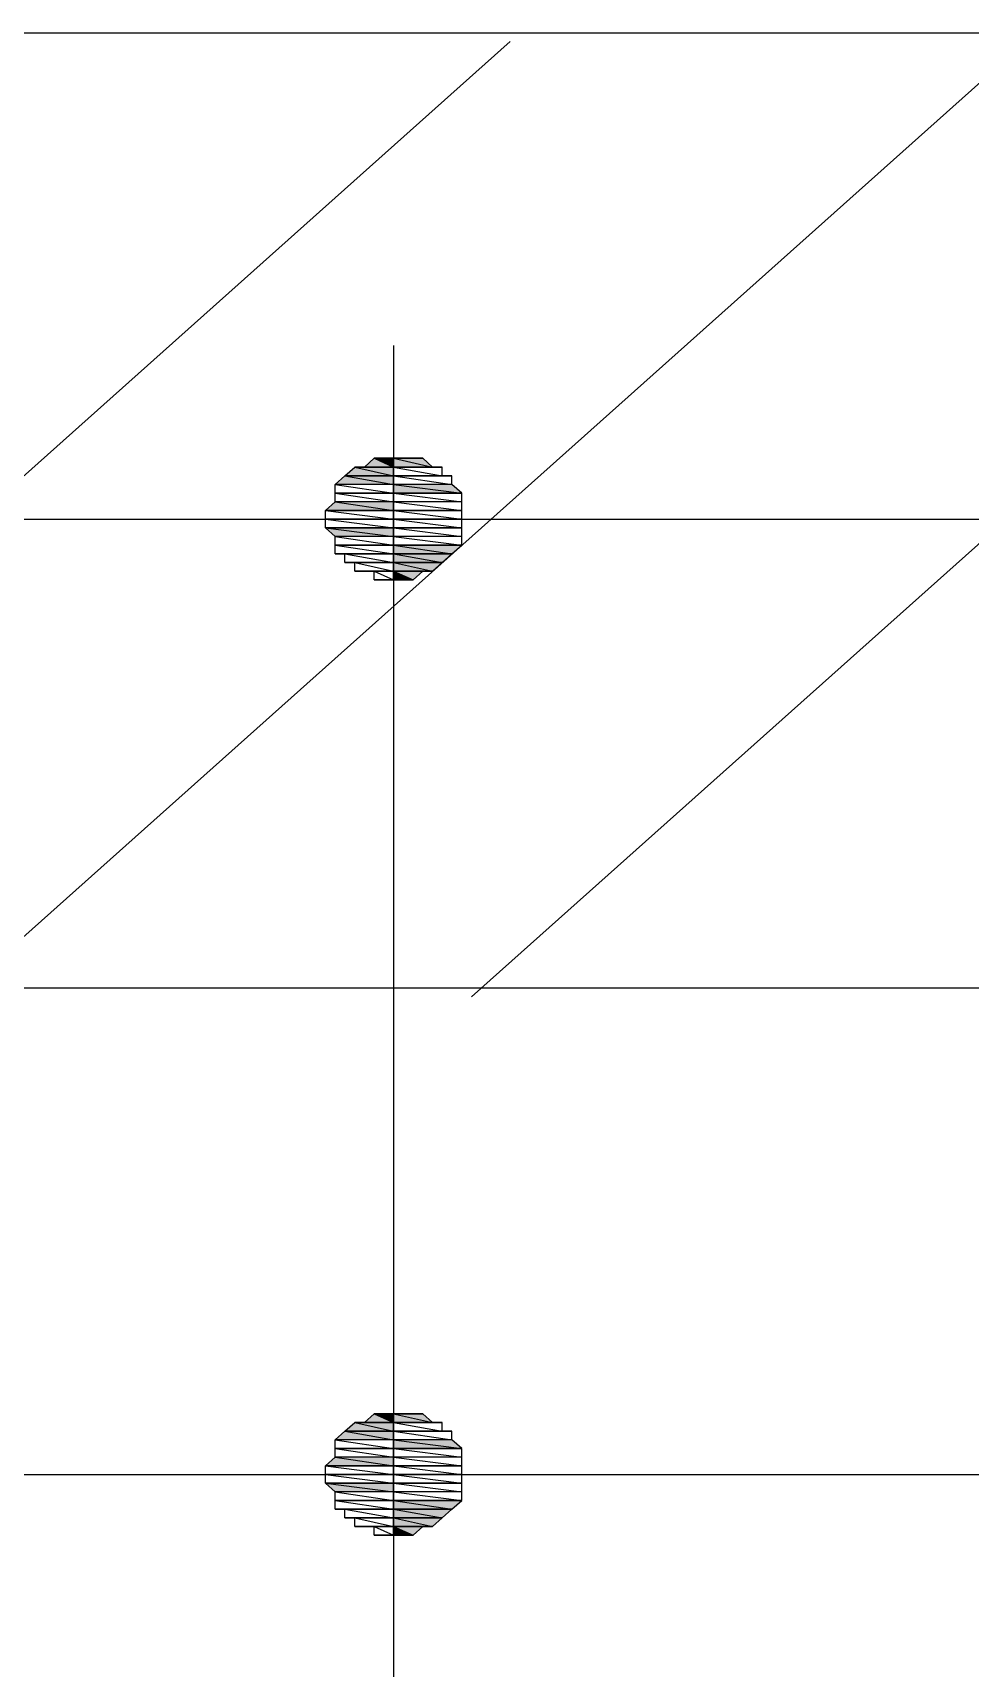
# Model space of a CAD drawing. Header units: millimetres. Extents: x 0 to 420, y 0 to 297.
# Drawn here: x 167.96 to 171.89, y 32.2 to 39.05 of the extents above; entities that cross this region are included whole.
import ezdxf

# ---------------------------------------------------------------- set-up
doc = ezdxf.new("R2010")
doc.units = ezdxf.units.MM

# ---------------------------------------------------------------- blocks, each defined once
blk = doc.blocks.new('0_TCM_4503_AIVD_AD_NOTE_BLOCK-43783565-2284')
at = {"linetype": 'Continuous'}
for points in [[(169.2718, 37.1917), (169.4755, 37.1917), (169.3126, 37.2281)], [(169.3126, 37.2281), (169.3533, 37.2281), (169.4755, 37.2281)], [(169.3126, 37.2281), (169.4755, 37.1917), (169.4755, 37.2281)], [(169.3533, 37.2281), (169.4755, 37.2281), (169.394, 37.2645)], [(169.394, 37.2645), (169.4755, 37.2281), (169.4755, 37.2645)], [(169.4755, 37.2645), (169.6385, 37.2281), (169.5978, 37.2645)], [(169.4755, 37.2281), (169.6385, 37.2281), (169.4755, 37.2645)], [(169.2311, 37.1554), (169.4755, 37.1554), (169.2718, 37.1917)], [(169.2718, 37.1917), (169.4755, 37.1554), (169.4755, 37.1917)], [(169.4755, 37.1554), (169.7608, 37.119), (169.72, 37.1554)], [(169.4755, 37.119), (169.7608, 37.119), (169.4755, 37.1554)], [(169.1903, 37.0462), (169.4755, 37.0462), (169.2311, 37.0826)], [(169.2311, 37.0826), (169.4755, 37.0462), (169.4755, 37.0826)], [(169.1903, 36.9734), (169.4755, 36.937), (169.4755, 36.9734)], [(169.2311, 36.937), (169.4755, 36.937), (169.1903, 36.9734)], [(169.4755, 36.9006), (169.72, 36.8642), (169.7608, 36.9006)], [(169.4755, 36.8642), (169.72, 36.8642), (169.4755, 36.9006)], [(169.4755, 36.8642), (169.6793, 36.8279), (169.72, 36.8642)], [(169.4755, 36.8279), (169.6793, 36.8279), (169.4755, 36.8642)], [(169.4755, 36.8279), (169.6385, 36.7915), (169.6793, 36.8279)], [(169.4755, 36.7915), (169.6385, 36.7915), (169.4755, 36.8279)], [(169.4755, 36.7915), (169.557, 36.7551), (169.5978, 36.7915)], [(169.4755, 36.7551), (169.557, 36.7551), (169.4755, 36.7915)], [(169.3533, 33.2253), (169.4755, 33.2253), (169.394, 33.2617)], [(169.394, 33.2617), (169.4755, 33.2253), (169.4755, 33.2617)], [(169.4755, 33.2617), (169.6385, 33.2253), (169.5978, 33.2617)], [(169.4755, 33.2253), (169.6385, 33.2253), (169.4755, 33.2617)], [(169.2311, 33.1526), (169.4755, 33.1526), (169.2718, 33.1889)], [(169.2718, 33.1889), (169.4755, 33.1889), (169.3126, 33.2253)], [(169.2718, 33.1889), (169.4755, 33.1526), (169.4755, 33.1889)], [(169.3126, 33.2253), (169.3533, 33.2253), (169.4755, 33.2253)], [(169.3126, 33.2253), (169.4755, 33.1889), (169.4755, 33.2253)], [(169.4755, 33.1526), (169.7608, 33.1162), (169.72, 33.1526)], [(169.4755, 33.1162), (169.7608, 33.1162), (169.4755, 33.1526)], [(169.1903, 33.0434), (169.4755, 33.0434), (169.2311, 33.0798)], [(169.2311, 33.0798), (169.4755, 33.0434), (169.4755, 33.0798)], [(169.1903, 32.9706), (169.4755, 32.9342), (169.4755, 32.9706)], [(169.2311, 32.9342), (169.4755, 32.9342), (169.1903, 32.9706)], [(169.4755, 32.8978), (169.72, 32.8614), (169.7608, 32.8978)], [(169.4755, 32.8614), (169.72, 32.8614), (169.4755, 32.8978)], [(169.4755, 32.8614), (169.6793, 32.8251), (169.72, 32.8614)], [(169.4755, 32.8251), (169.6793, 32.8251), (169.4755, 32.8614)], [(169.4755, 32.8251), (169.6385, 32.7887), (169.6793, 32.8251)], [(169.4755, 32.7887), (169.6385, 32.7887), (169.4755, 32.8251)], [(169.4755, 32.7887), (169.557, 32.7523), (169.5978, 32.7887)], [(169.4755, 32.7523), (169.557, 32.7523), (169.4755, 32.7887)]]:
    blk.add_hatch(color=7, dxfattribs=at).paths.add_polyline_path(points)
at = {"color": 7, "linetype": 'Continuous'}
for p, q in [((164.1786, 39.0476), (174.8132, 39.0476)), ((165.4825, 35.0084), (169.9645, 39.0112)), ((167.642, 35.0084), (172.124, 39.0112)), ((169.8015, 35.0084), (174.2835, 39.0112)), ((169.4755, 37.7376), (169.4755, 24.3464)), ((169.2718, 37.1917), (169.3126, 37.2281)), ((169.3533, 37.2281), (169.3126, 37.2281)), ((169.3126, 37.2281), (169.4755, 37.2281)), ((169.4755, 37.2281), (169.3126, 37.2281)), ((169.3126, 37.2281), (169.4755, 37.2281)), ((169.4755, 37.2281), (169.3126, 37.2281)), ((169.3126, 37.2281), (169.4755, 37.2281)), ((169.4755, 37.2281), (169.3126, 37.2281)), ((169.3126, 37.2281), (169.4755, 37.1917)), ((169.3126, 37.2281), (169.4755, 37.1917)), ((169.3533, 37.2281), (169.394, 37.2645)), ((169.4755, 37.2281), (169.3533, 37.2281)), ((169.4755, 37.2281), (169.3533, 37.2281)), ((169.3533, 37.2281), (169.4755, 37.2281)), ((169.4755, 37.2281), (169.3533, 37.2281)), ((169.4755, 37.2645), (169.394, 37.2645)), ((169.394, 37.2645), (169.4348, 37.2645)), ((169.4755, 37.2645), (169.394, 37.2645)), ((169.394, 37.2645), (169.4755, 37.2645)), ((169.394, 37.2645), (169.4755, 37.2645)), ((169.4755, 37.2645), (169.394, 37.2645)), ((169.4755, 37.2645), (169.394, 37.2645)), ((169.394, 37.2645), (169.4755, 37.2281)), ((169.394, 37.2645), (169.4755, 37.2281)), ((169.4755, 37.2645), (169.4348, 37.2645)), ((169.4348, 37.2645), (169.4755, 37.2645)), ((169.4755, 37.2645), (169.4348, 37.2645)), ((169.4348, 37.2645), (169.4755, 37.2645)), ((169.4348, 37.2645), (169.4755, 37.2645)), ((169.4755, 37.2645), (169.5163, 37.2645)), ((169.5163, 37.2645), (169.4755, 37.2645)), ((169.557, 37.2645), (169.4755, 37.2645)), ((169.4755, 37.2645), (169.557, 37.2645)), ((169.4755, 37.2645), (169.557, 37.2645)), ((169.557, 37.2645), (169.4755, 37.2645)), ((169.557, 37.2645), (169.4755, 37.2645)), ((169.4755, 37.2645), (169.557, 37.2645)), ((169.557, 37.2645), (169.4755, 37.2645)), ((169.4755, 37.2645), (169.5163, 37.2645)), ((169.5978, 37.2645), (169.4755, 37.2645)), ((169.4755, 37.2645), (169.5978, 37.2645)), ((169.5978, 37.2645), (169.4755, 37.2645)), ((169.4755, 37.2645), (169.557, 37.2645)), ((169.5978, 37.2645), (169.4755, 37.2645)), ((169.4755, 37.2645), (169.6385, 37.2281)), ((169.4755, 37.2645), (169.6385, 37.2281)), ((169.4755, 37.2281), (169.4755, 37.2645)), ((169.4755, 37.2281), (169.4755, 37.2645)), ((169.6385, 37.2281), (169.4755, 37.2281)), ((169.6385, 37.2281), (169.4755, 37.2281)), ((169.4755, 37.2281), (169.6385, 37.2281)), ((169.4755, 37.2281), (169.6385, 37.2281)), ((169.6385, 37.2281), (169.4755, 37.2281)), ((169.6793, 37.2281), (169.4755, 37.2281)), ((169.4755, 37.2281), (169.6793, 37.2281)), ((169.6793, 37.2281), (169.4755, 37.2281)), ((169.4755, 37.2281), (169.6385, 37.2281)), ((169.6793, 37.2281), (169.4755, 37.2281)), ((169.4755, 37.2281), (169.6793, 37.1917)), ((169.4755, 37.2281), (169.6793, 37.1917)), ((169.4755, 37.1917), (169.4755, 37.2281)), ((169.4755, 37.1917), (169.4755, 37.2281)), ((169.5163, 37.2645), (169.557, 37.2645)), ((169.557, 37.2645), (169.5978, 37.2645)), ((169.6385, 37.2281), (169.5978, 37.2645)), ((169.6385, 37.2281), (169.6793, 37.2281)), ((169.6793, 37.1917), (169.6793, 37.2281)), ((169.2311, 37.1554), (169.2718, 37.1917)), ((169.4755, 37.1554), (169.2311, 37.1554)), ((169.4755, 37.1554), (169.2311, 37.1554)), ((169.2311, 37.1554), (169.4755, 37.119)), ((169.2311, 37.1554), (169.4755, 37.119)), ((169.2311, 37.119), (169.2311, 37.1554)), ((169.4755, 37.1917), (169.2718, 37.1917)), ((169.4755, 37.1917), (169.2718, 37.1917)), ((169.2718, 37.1917), (169.4755, 37.1917)), ((169.2718, 37.1917), (169.4755, 37.1917)), ((169.4755, 37.1917), (169.2718, 37.1917)), ((169.4755, 37.1917), (169.2718, 37.1917)), ((169.2718, 37.1917), (169.4755, 37.1554)), ((169.2718, 37.1917), (169.4755, 37.1554)), ((169.6793, 37.1917), (169.4755, 37.1917)), ((169.72, 37.1917), (169.4755, 37.1917)), ((169.4755, 37.1917), (169.72, 37.1917)), ((169.72, 37.1917), (169.4755, 37.1917)), ((169.4755, 37.1917), (169.6793, 37.1917)), ((169.72, 37.1917), (169.4755, 37.1917)), ((169.4755, 37.1917), (169.72, 37.1554)), ((169.4755, 37.1917), (169.72, 37.1554)), ((169.4755, 37.1554), (169.4755, 37.1917)), ((169.4755, 37.1554), (169.4755, 37.1917)), ((169.72, 37.1554), (169.4755, 37.1554)), ((169.72, 37.1554), (169.4755, 37.1554)), ((169.4755, 37.1554), (169.7608, 37.119)), ((169.4755, 37.1554), (169.7608, 37.119)), ((169.4755, 37.119), (169.4755, 37.1554)), ((169.4755, 37.119), (169.4755, 37.1554)), ((169.6793, 37.1917), (169.72, 37.1917)), ((169.72, 37.1554), (169.72, 37.1917)), ((169.7608, 37.119), (169.72, 37.1554)), ((169.1903, 37.0462), (169.2311, 37.0826)), ((169.4755, 37.119), (169.2311, 37.119)), ((169.4755, 37.119), (169.2311, 37.119)), ((169.2311, 37.119), (169.4755, 37.119)), ((169.2311, 37.119), (169.4755, 37.119)), ((169.4755, 37.119), (169.2311, 37.119)), ((169.4755, 37.119), (169.2311, 37.119)), ((169.2311, 37.119), (169.4755, 37.0826)), ((169.2311, 37.119), (169.4755, 37.0826)), ((169.2311, 37.0826), (169.2311, 37.119)), ((169.4755, 37.0826), (169.2311, 37.0826)), ((169.2311, 37.0826), (169.4755, 37.0462)), ((169.2311, 37.0826), (169.4755, 37.0462)), ((169.4755, 37.0826), (169.2311, 37.0826)), ((169.7608, 37.119), (169.4755, 37.119)), ((169.7608, 37.119), (169.4755, 37.119)), ((169.4755, 37.119), (169.7608, 37.119)), ((169.4755, 37.119), (169.7608, 37.119)), ((169.7608, 37.119), (169.4755, 37.119)), ((169.7608, 37.119), (169.4755, 37.119)), ((169.4755, 37.119), (169.7608, 37.0826)), ((169.4755, 37.119), (169.7608, 37.0826)), ((169.4755, 37.0826), (169.4755, 37.119)), ((169.4755, 37.0826), (169.4755, 37.119)), ((169.4755, 37.0462), (169.4755, 37.0826)), ((169.7608, 37.0826), (169.4755, 37.0826)), ((169.7608, 37.0826), (169.4755, 37.0826)), ((169.4755, 37.0826), (169.7608, 37.0462)), ((169.4755, 37.0826), (169.7608, 37.0462)), ((169.4755, 37.0462), (169.4755, 37.0826)), ((169.7608, 37.0826), (169.7608, 37.119)), ((169.7608, 37.0462), (169.7608, 37.0826)), ((165.3602, 37.0098), (173.6316, 37.0098)), ((169.4755, 37.0462), (169.1903, 37.0462)), ((169.4755, 37.0462), (169.1903, 37.0462)), ((169.1903, 37.0462), (169.4755, 37.0462)), ((169.1903, 37.0462), (169.4755, 37.0462)), ((169.4755, 37.0462), (169.1903, 37.0462)), ((169.4755, 37.0462), (169.1903, 37.0462)), ((169.1903, 37.0462), (169.4755, 37.0098)), ((169.1903, 37.0462), (169.4755, 37.0098)), ((169.1903, 37.0098), (169.1903, 37.0462)), ((169.4755, 37.0098), (169.1903, 37.0098)), ((169.4755, 37.0098), (169.1903, 37.0098)), ((169.1903, 37.0098), (169.4755, 36.9734)), ((169.1903, 37.0098), (169.4755, 36.9734)), ((169.1903, 36.9734), (169.1903, 37.0098)), ((169.4755, 37.0098), (169.4755, 37.0462)), ((169.7608, 37.0462), (169.4755, 37.0462)), ((169.7608, 37.0462), (169.4755, 37.0462)), ((169.4755, 37.0462), (169.7608, 37.0462)), ((169.4755, 37.0462), (169.7608, 37.0462)), ((169.7608, 37.0462), (169.4755, 37.0462)), ((169.7608, 37.0462), (169.4755, 37.0462)), ((169.4755, 37.0462), (169.7608, 37.0098)), ((169.4755, 37.0462), (169.7608, 37.0098)), ((169.4755, 37.0098), (169.4755, 37.0462)), ((169.4755, 36.9734), (169.4755, 37.0098)), ((169.7608, 37.0098), (169.4755, 37.0098)), ((169.7608, 37.0098), (169.4755, 37.0098)), ((169.4755, 37.0098), (169.7608, 36.9734)), ((169.4755, 37.0098), (169.7608, 36.9734)), ((169.4755, 36.9734), (169.4755, 37.0098)), ((169.7608, 37.0098), (169.7608, 37.0462)), ((169.7608, 36.9734), (169.7608, 37.0098)), ((169.4755, 36.9734), (169.1903, 36.9734)), ((169.4755, 36.9734), (169.1903, 36.9734)), ((169.1903, 36.9734), (169.4755, 36.9734)), ((169.1903, 36.9734), (169.4755, 36.9734)), ((169.4755, 36.9734), (169.1903, 36.9734)), ((169.4755, 36.9734), (169.1903, 36.9734)), ((169.1903, 36.9734), (169.4755, 36.937)), ((169.1903, 36.9734), (169.4755, 36.937)), ((169.2311, 36.937), (169.1903, 36.9734)), ((169.4755, 36.937), (169.2311, 36.937)), ((169.4755, 36.937), (169.2311, 36.937)), ((169.2311, 36.937), (169.4755, 36.9006)), ((169.2311, 36.937), (169.4755, 36.9006)), ((169.2311, 36.9006), (169.2311, 36.937)), ((169.4755, 36.937), (169.4755, 36.9734)), ((169.7608, 36.9734), (169.4755, 36.9734)), ((169.7608, 36.9734), (169.4755, 36.9734)), ((169.4755, 36.9734), (169.7608, 36.9734)), ((169.4755, 36.9734), (169.7608, 36.9734)), ((169.7608, 36.9734), (169.4755, 36.9734)), ((169.7608, 36.9734), (169.4755, 36.9734)), ((169.4755, 36.9734), (169.7608, 36.937)), ((169.4755, 36.9734), (169.7608, 36.937)), ((169.4755, 36.937), (169.4755, 36.9734)), ((169.4755, 36.9006), (169.4755, 36.937)), ((169.7608, 36.937), (169.4755, 36.937)), ((169.7608, 36.937), (169.4755, 36.937)), ((169.4755, 36.937), (169.7608, 36.9006)), ((169.4755, 36.937), (169.7608, 36.9006)), ((169.4755, 36.9006), (169.4755, 36.937)), ((169.7608, 36.937), (169.7608, 36.9734)), ((169.7608, 36.9006), (169.7608, 36.937)), ((169.4755, 36.9006), (169.2311, 36.9006)), ((169.4755, 36.9006), (169.2311, 36.9006)), ((169.2311, 36.9006), (169.4755, 36.9006)), ((169.2311, 36.9006), (169.4755, 36.9006)), ((169.4755, 36.9006), (169.2311, 36.9006)), ((169.4755, 36.9006), (169.2311, 36.9006)), ((169.2311, 36.9006), (169.4755, 36.8642)), ((169.2311, 36.9006), (169.4755, 36.8642)), ((169.2311, 36.8642), (169.2311, 36.9006)), ((169.4755, 36.8642), (169.4755, 36.9006)), ((169.7608, 36.9006), (169.4755, 36.9006)), ((169.7608, 36.9006), (169.4755, 36.9006)), ((169.4755, 36.9006), (169.7608, 36.9006)), ((169.4755, 36.9006), (169.7608, 36.9006)), ((169.7608, 36.9006), (169.4755, 36.9006)), ((169.7608, 36.9006), (169.4755, 36.9006)), ((169.4755, 36.9006), (169.72, 36.8642)), ((169.4755, 36.9006), (169.72, 36.8642)), ((169.4755, 36.8642), (169.4755, 36.9006)), ((169.72, 36.8642), (169.7608, 36.9006)), ((169.4755, 36.8642), (169.2311, 36.8642)), ((169.4755, 36.8642), (169.2311, 36.8642)), ((169.2311, 36.8642), (169.2718, 36.8642)), ((169.2311, 36.8642), (169.4755, 36.8642)), ((169.4755, 36.8642), (169.2311, 36.8642)), ((169.2718, 36.8642), (169.4755, 36.8642)), ((169.4755, 36.8642), (169.2718, 36.8642)), ((169.2718, 36.8642), (169.4755, 36.8279)), ((169.2718, 36.8642), (169.4755, 36.8279)), ((169.2718, 36.8279), (169.2718, 36.8642)), ((169.4755, 36.8279), (169.2718, 36.8279)), ((169.4755, 36.8279), (169.2718, 36.8279)), ((169.2718, 36.8279), (169.3126, 36.8279)), ((169.2718, 36.8279), (169.4755, 36.8279)), ((169.4755, 36.8279), (169.2718, 36.8279)), ((169.3126, 36.8279), (169.4755, 36.8279)), ((169.4755, 36.8279), (169.3126, 36.8279)), ((169.3126, 36.8279), (169.4755, 36.7915)), ((169.3126, 36.8279), (169.4755, 36.7915)), ((169.3126, 36.7915), (169.3126, 36.8279)), ((169.4755, 36.8279), (169.4755, 36.8642)), ((169.72, 36.8642), (169.4755, 36.8642)), ((169.72, 36.8642), (169.4755, 36.8642)), ((169.4755, 36.8642), (169.72, 36.8642)), ((169.4755, 36.8642), (169.72, 36.8642)), ((169.72, 36.8642), (169.4755, 36.8642)), ((169.72, 36.8642), (169.4755, 36.8642)), ((169.4755, 36.8642), (169.6793, 36.8279)), ((169.4755, 36.8642), (169.6793, 36.8279)), ((169.4755, 36.8279), (169.4755, 36.8642)), ((169.4755, 36.7915), (169.4755, 36.8279)), ((169.6793, 36.8279), (169.4755, 36.8279)), ((169.6793, 36.8279), (169.4755, 36.8279)), ((169.4755, 36.8279), (169.6793, 36.8279)), ((169.4755, 36.8279), (169.6793, 36.8279)), ((169.6793, 36.8279), (169.4755, 36.8279)), ((169.6793, 36.8279), (169.4755, 36.8279)), ((169.4755, 36.8279), (169.6385, 36.7915)), ((169.4755, 36.8279), (169.6385, 36.7915)), ((169.4755, 36.7915), (169.4755, 36.8279)), ((169.6385, 36.7915), (169.6793, 36.8279)), ((169.6793, 36.8279), (169.72, 36.8642)), ((169.4755, 36.7915), (169.3126, 36.7915)), ((169.4755, 36.7915), (169.3126, 36.7915)), ((169.3126, 36.7915), (169.3533, 36.7915)), ((169.3126, 36.7915), (169.4755, 36.7915)), ((169.4755, 36.7915), (169.3126, 36.7915)), ((169.3533, 36.7915), (169.4755, 36.7915)), ((169.4755, 36.7915), (169.3533, 36.7915)), ((169.3533, 36.7915), (169.4755, 36.7915)), ((169.3533, 36.7915), (169.4755, 36.7915)), ((169.394, 36.7915), (169.3533, 36.7915)), ((169.4755, 36.7915), (169.394, 36.7915)), ((169.4755, 36.7915), (169.394, 36.7915)), ((169.394, 36.7915), (169.4755, 36.7551)), ((169.394, 36.7915), (169.4755, 36.7551)), ((169.394, 36.7551), (169.394, 36.7915)), ((169.4755, 36.7551), (169.394, 36.7551)), ((169.4755, 36.7551), (169.394, 36.7551)), ((169.394, 36.7551), (169.4348, 36.7551)), ((169.394, 36.7551), (169.4755, 36.7551)), ((169.4755, 36.7551), (169.394, 36.7551)), ((169.4348, 36.7551), (169.4755, 36.7551)), ((169.4755, 36.7551), (169.4348, 36.7551)), ((169.4348, 36.7551), (169.4755, 36.7551)), ((169.4755, 36.7551), (169.4348, 36.7551)), ((169.4348, 36.7551), (169.4755, 36.7551)), ((169.5978, 36.7915), (169.4755, 36.7915)), ((169.4755, 36.7915), (169.6385, 36.7915)), ((169.5978, 36.7915), (169.4755, 36.7915)), ((169.4755, 36.7915), (169.557, 36.7551)), ((169.4755, 36.7915), (169.557, 36.7551)), ((169.4755, 36.7551), (169.4755, 36.7915)), ((169.4755, 36.7551), (169.4755, 36.7915)), ((169.6385, 36.7915), (169.4755, 36.7915)), ((169.6385, 36.7915), (169.4755, 36.7915)), ((169.4755, 36.7915), (169.6385, 36.7915)), ((169.4755, 36.7915), (169.6385, 36.7915)), ((169.6385, 36.7915), (169.4755, 36.7915)), ((169.5978, 36.7915), (169.4755, 36.7915)), ((169.4755, 36.7915), (169.5978, 36.7915)), ((169.557, 36.7551), (169.4755, 36.7551)), ((169.557, 36.7551), (169.4755, 36.7551)), ((169.4755, 36.7551), (169.557, 36.7551)), ((169.4755, 36.7551), (169.557, 36.7551)), ((169.557, 36.7551), (169.4755, 36.7551)), ((169.4755, 36.7551), (169.5163, 36.7551)), ((169.5163, 36.7551), (169.4755, 36.7551)), ((169.5163, 36.7551), (169.4755, 36.7551)), ((169.4755, 36.7551), (169.5163, 36.7551)), ((169.5163, 36.7551), (169.4755, 36.7551)), ((169.4755, 36.7551), (169.557, 36.7551)), ((169.557, 36.7551), (169.5163, 36.7551)), ((169.557, 36.7551), (169.5978, 36.7915)), ((169.6385, 36.7915), (169.5978, 36.7915)), ((174.8132, 35.0448), (164.1786, 35.0448)), ((169.3533, 33.2253), (169.394, 33.2617)), ((169.4755, 33.2617), (169.394, 33.2617)), ((169.394, 33.2617), (169.4348, 33.2617)), ((169.4755, 33.2617), (169.394, 33.2617)), ((169.394, 33.2617), (169.4755, 33.2617)), ((169.394, 33.2617), (169.4755, 33.2617)), ((169.4755, 33.2617), (169.394, 33.2617)), ((169.4755, 33.2617), (169.394, 33.2617)), ((169.394, 33.2617), (169.4755, 33.2253)), ((169.394, 33.2617), (169.4755, 33.2253)), ((169.4755, 33.2617), (169.4348, 33.2617)), ((169.4348, 33.2617), (169.4755, 33.2617)), ((169.4755, 33.2617), (169.4348, 33.2617)), ((169.4348, 33.2617), (169.4755, 33.2617)), ((169.4348, 33.2617), (169.4755, 33.2617)), ((169.4755, 33.2253), (169.4755, 33.2617)), ((169.4755, 33.2617), (169.5163, 33.2617)), ((169.5163, 33.2617), (169.4755, 33.2617)), ((169.557, 33.2617), (169.4755, 33.2617)), ((169.4755, 33.2617), (169.557, 33.2617)), ((169.4755, 33.2617), (169.557, 33.2617)), ((169.557, 33.2617), (169.4755, 33.2617)), ((169.557, 33.2617), (169.4755, 33.2617)), ((169.4755, 33.2617), (169.557, 33.2617)), ((169.557, 33.2617), (169.4755, 33.2617)), ((169.4755, 33.2617), (169.5163, 33.2617)), ((169.5978, 33.2617), (169.4755, 33.2617)), ((169.4755, 33.2617), (169.5978, 33.2617)), ((169.5978, 33.2617), (169.4755, 33.2617)), ((169.4755, 33.2617), (169.557, 33.2617)), ((169.5978, 33.2617), (169.4755, 33.2617)), ((169.4755, 33.2617), (169.6385, 33.2253)), ((169.4755, 33.2617), (169.6385, 33.2253)), ((169.4755, 33.2253), (169.4755, 33.2617)), ((169.5163, 33.2617), (169.557, 33.2617)), ((169.557, 33.2617), (169.5978, 33.2617)), ((169.6385, 33.2253), (169.5978, 33.2617)), ((169.2311, 33.1526), (169.2718, 33.1889)), ((169.2718, 33.1889), (169.3126, 33.2253)), ((169.4755, 33.1889), (169.2718, 33.1889)), ((169.4755, 33.1889), (169.2718, 33.1889)), ((169.2718, 33.1889), (169.4755, 33.1889)), ((169.2718, 33.1889), (169.4755, 33.1889)), ((169.4755, 33.1889), (169.2718, 33.1889)), ((169.4755, 33.1889), (169.2718, 33.1889)), ((169.2718, 33.1889), (169.4755, 33.1526)), ((169.2718, 33.1889), (169.4755, 33.1526)), ((169.3533, 33.2253), (169.3126, 33.2253)), ((169.3126, 33.2253), (169.4755, 33.2253)), ((169.4755, 33.2253), (169.3126, 33.2253)), ((169.3126, 33.2253), (169.4755, 33.2253)), ((169.4755, 33.2253), (169.3126, 33.2253)), ((169.3126, 33.2253), (169.4755, 33.2253)), ((169.4755, 33.2253), (169.3126, 33.2253)), ((169.3126, 33.2253), (169.4755, 33.1889)), ((169.3126, 33.2253), (169.4755, 33.1889)), ((169.4755, 33.2253), (169.3533, 33.2253)), ((169.4755, 33.2253), (169.3533, 33.2253)), ((169.3533, 33.2253), (169.4755, 33.2253)), ((169.4755, 33.2253), (169.3533, 33.2253)), ((169.4755, 33.1889), (169.4755, 33.2253)), ((169.6385, 33.2253), (169.4755, 33.2253)), ((169.6385, 33.2253), (169.4755, 33.2253)), ((169.4755, 33.2253), (169.6385, 33.2253)), ((169.4755, 33.2253), (169.6385, 33.2253)), ((169.6385, 33.2253), (169.4755, 33.2253)), ((169.6793, 33.2253), (169.4755, 33.2253)), ((169.4755, 33.2253), (169.6793, 33.2253)), ((169.6793, 33.2253), (169.4755, 33.2253)), ((169.4755, 33.2253), (169.6385, 33.2253)), ((169.6793, 33.2253), (169.4755, 33.2253)), ((169.4755, 33.2253), (169.6793, 33.1889)), ((169.4755, 33.2253), (169.6793, 33.1889)), ((169.4755, 33.1889), (169.4755, 33.2253)), ((169.4755, 33.1526), (169.4755, 33.1889)), ((169.6793, 33.1889), (169.4755, 33.1889)), ((169.72, 33.1889), (169.4755, 33.1889)), ((169.4755, 33.1889), (169.72, 33.1889)), ((169.72, 33.1889), (169.4755, 33.1889)), ((169.4755, 33.1889), (169.6793, 33.1889)), ((169.72, 33.1889), (169.4755, 33.1889)), ((169.4755, 33.1889), (169.72, 33.1526)), ((169.4755, 33.1889), (169.72, 33.1526)), ((169.4755, 33.1526), (169.4755, 33.1889)), ((169.6385, 33.2253), (169.6793, 33.2253)), ((169.6793, 33.1889), (169.6793, 33.2253)), ((169.6793, 33.1889), (169.72, 33.1889)), ((169.72, 33.1526), (169.72, 33.1889)), ((169.4755, 33.1526), (169.2311, 33.1526)), ((169.4755, 33.1526), (169.2311, 33.1526)), ((169.2311, 33.1526), (169.4755, 33.1162)), ((169.2311, 33.1526), (169.4755, 33.1162)), ((169.2311, 33.1162), (169.2311, 33.1526)), ((169.4755, 33.1162), (169.2311, 33.1162)), ((169.4755, 33.1162), (169.2311, 33.1162)), ((169.2311, 33.1162), (169.4755, 33.1162)), ((169.2311, 33.1162), (169.4755, 33.1162)), ((169.4755, 33.1162), (169.2311, 33.1162)), ((169.4755, 33.1162), (169.2311, 33.1162)), ((169.2311, 33.1162), (169.4755, 33.0798)), ((169.2311, 33.1162), (169.4755, 33.0798)), ((169.2311, 33.0798), (169.2311, 33.1162)), ((169.4755, 33.1162), (169.4755, 33.1526)), ((169.72, 33.1526), (169.4755, 33.1526)), ((169.72, 33.1526), (169.4755, 33.1526)), ((169.4755, 33.1526), (169.7608, 33.1162)), ((169.4755, 33.1526), (169.7608, 33.1162)), ((169.4755, 33.1162), (169.4755, 33.1526)), ((169.4755, 33.0798), (169.4755, 33.1162)), ((169.7608, 33.1162), (169.4755, 33.1162)), ((169.7608, 33.1162), (169.4755, 33.1162)), ((169.4755, 33.1162), (169.7608, 33.1162)), ((169.4755, 33.1162), (169.7608, 33.1162)), ((169.7608, 33.1162), (169.4755, 33.1162)), ((169.7608, 33.1162), (169.4755, 33.1162)), ((169.4755, 33.1162), (169.7608, 33.0798)), ((169.4755, 33.1162), (169.7608, 33.0798)), ((169.4755, 33.0798), (169.4755, 33.1162)), ((169.7608, 33.1162), (169.72, 33.1526)), ((169.7608, 33.0798), (169.7608, 33.1162)), ((169.1903, 33.0434), (169.2311, 33.0798)), ((169.4755, 33.0434), (169.1903, 33.0434)), ((169.4755, 33.0434), (169.1903, 33.0434)), ((169.1903, 33.0434), (169.4755, 33.0434)), ((169.1903, 33.0434), (169.4755, 33.0434)), ((169.4755, 33.0434), (169.1903, 33.0434)), ((169.4755, 33.0434), (169.1903, 33.0434)), ((169.1903, 33.0434), (169.4755, 33.007)), ((169.1903, 33.0434), (169.4755, 33.007)), ((169.1903, 33.007), (169.1903, 33.0434)), ((169.4755, 33.0798), (169.2311, 33.0798)), ((169.4755, 33.0798), (169.2311, 33.0798)), ((169.2311, 33.0798), (169.4755, 33.0434)), ((169.2311, 33.0798), (169.4755, 33.0434)), ((169.4755, 33.0434), (169.4755, 33.0798)), ((169.7608, 33.0798), (169.4755, 33.0798)), ((169.7608, 33.0798), (169.4755, 33.0798)), ((169.4755, 33.0798), (169.7608, 33.0434)), ((169.4755, 33.0798), (169.7608, 33.0434)), ((169.4755, 33.0434), (169.4755, 33.0798)), ((169.4755, 33.007), (169.4755, 33.0434)), ((169.7608, 33.0434), (169.4755, 33.0434)), ((169.7608, 33.0434), (169.4755, 33.0434)), ((169.4755, 33.0434), (169.7608, 33.0434)), ((169.4755, 33.0434), (169.7608, 33.0434)), ((169.7608, 33.0434), (169.4755, 33.0434)), ((169.7608, 33.0434), (169.4755, 33.0434)), ((169.4755, 33.0434), (169.7608, 33.007)), ((169.4755, 33.0434), (169.7608, 33.007)), ((169.4755, 33.007), (169.4755, 33.0434)), ((169.7608, 33.0434), (169.7608, 33.0798)), ((169.7608, 33.007), (169.7608, 33.0434)), ((165.3602, 33.007), (173.5909, 33.007)), ((169.4755, 33.007), (169.1903, 33.007)), ((169.4755, 33.007), (169.1903, 33.007)), ((169.1903, 33.007), (169.4755, 32.9706)), ((169.1903, 33.007), (169.4755, 32.9706)), ((169.1903, 32.9706), (169.1903, 33.007)), ((169.4755, 32.9706), (169.1903, 32.9706)), ((169.4755, 32.9706), (169.1903, 32.9706)), ((169.1903, 32.9706), (169.4755, 32.9706)), ((169.1903, 32.9706), (169.4755, 32.9706)), ((169.4755, 32.9706), (169.1903, 32.9706)), ((169.4755, 32.9706), (169.1903, 32.9706)), ((169.1903, 32.9706), (169.4755, 32.9342)), ((169.1903, 32.9706), (169.4755, 32.9342)), ((169.2311, 32.9342), (169.1903, 32.9706)), ((169.4755, 32.9706), (169.4755, 33.007)), ((169.7608, 33.007), (169.4755, 33.007)), ((169.7608, 33.007), (169.4755, 33.007)), ((169.4755, 33.007), (169.7608, 32.9706)), ((169.4755, 33.007), (169.7608, 32.9706)), ((169.4755, 32.9706), (169.4755, 33.007)), ((169.7608, 32.9706), (169.4755, 32.9706)), ((169.4755, 32.9706), (169.7608, 32.9342)), ((169.4755, 32.9706), (169.7608, 32.9342)), ((169.4755, 32.9342), (169.4755, 32.9706)), ((169.4755, 32.9342), (169.4755, 32.9706)), ((169.7608, 32.9706), (169.4755, 32.9706)), ((169.7608, 32.9706), (169.4755, 32.9706)), ((169.4755, 32.9706), (169.7608, 32.9706)), ((169.4755, 32.9706), (169.7608, 32.9706)), ((169.7608, 32.9706), (169.4755, 32.9706)), ((169.7608, 32.9706), (169.7608, 33.007)), ((169.7608, 32.9342), (169.7608, 32.9706)), ((169.4755, 32.9342), (169.2311, 32.9342)), ((169.4755, 32.9342), (169.2311, 32.9342)), ((169.2311, 32.9342), (169.4755, 32.8978)), ((169.2311, 32.9342), (169.4755, 32.8978)), ((169.2311, 32.8978), (169.2311, 32.9342)), ((169.4755, 32.8978), (169.2311, 32.8978)), ((169.4755, 32.8978), (169.2311, 32.8978)), ((169.2311, 32.8978), (169.4755, 32.8978)), ((169.2311, 32.8978), (169.4755, 32.8978)), ((169.4755, 32.8978), (169.2311, 32.8978)), ((169.4755, 32.8978), (169.2311, 32.8978)), ((169.2311, 32.8978), (169.4755, 32.8614)), ((169.2311, 32.8978), (169.4755, 32.8614)), ((169.2311, 32.8614), (169.2311, 32.8978)), ((169.7608, 32.9342), (169.4755, 32.9342)), ((169.7608, 32.9342), (169.4755, 32.9342)), ((169.4755, 32.9342), (169.7608, 32.8978)), ((169.4755, 32.9342), (169.7608, 32.8978)), ((169.4755, 32.8978), (169.4755, 32.9342)), ((169.4755, 32.8978), (169.4755, 32.9342)), ((169.7608, 32.8978), (169.4755, 32.8978)), ((169.7608, 32.8978), (169.4755, 32.8978)), ((169.4755, 32.8978), (169.7608, 32.8978)), ((169.4755, 32.8978), (169.7608, 32.8978)), ((169.7608, 32.8978), (169.4755, 32.8978)), ((169.7608, 32.8978), (169.4755, 32.8978)), ((169.4755, 32.8978), (169.72, 32.8614)), ((169.4755, 32.8978), (169.72, 32.8614)), ((169.4755, 32.8614), (169.4755, 32.8978)), ((169.4755, 32.8614), (169.4755, 32.8978)), ((169.72, 32.8614), (169.7608, 32.8978)), ((169.7608, 32.8978), (169.7608, 32.9342)), ((169.4755, 32.8614), (169.2311, 32.8614)), ((169.4755, 32.8614), (169.2311, 32.8614)), ((169.2311, 32.8614), (169.2718, 32.8614)), ((169.2311, 32.8614), (169.4755, 32.8614)), ((169.4755, 32.8614), (169.2311, 32.8614)), ((169.2718, 32.8614), (169.4755, 32.8614)), ((169.4755, 32.8614), (169.2718, 32.8614)), ((169.2718, 32.8614), (169.4755, 32.8251)), ((169.2718, 32.8614), (169.4755, 32.8251)), ((169.2718, 32.8251), (169.2718, 32.8614)), ((169.4755, 32.8251), (169.2718, 32.8251)), ((169.4755, 32.8251), (169.2718, 32.8251)), ((169.2718, 32.8251), (169.3126, 32.8251)), ((169.2718, 32.8251), (169.4755, 32.8251)), ((169.4755, 32.8251), (169.2718, 32.8251)), ((169.3126, 32.8251), (169.4755, 32.8251)), ((169.4755, 32.8251), (169.3126, 32.8251)), ((169.3126, 32.8251), (169.4755, 32.7887)), ((169.3126, 32.8251), (169.4755, 32.7887)), ((169.3126, 32.7887), (169.3126, 32.8251)), ((169.72, 32.8614), (169.4755, 32.8614)), ((169.72, 32.8614), (169.4755, 32.8614)), ((169.4755, 32.8614), (169.72, 32.8614)), ((169.4755, 32.8614), (169.72, 32.8614)), ((169.72, 32.8614), (169.4755, 32.8614)), ((169.72, 32.8614), (169.4755, 32.8614)), ((169.4755, 32.8614), (169.6793, 32.8251)), ((169.4755, 32.8614), (169.6793, 32.8251)), ((169.4755, 32.8251), (169.4755, 32.8614)), ((169.4755, 32.8251), (169.4755, 32.8614)), ((169.6793, 32.8251), (169.4755, 32.8251)), ((169.6793, 32.8251), (169.4755, 32.8251)), ((169.4755, 32.8251), (169.6793, 32.8251)), ((169.4755, 32.8251), (169.6793, 32.8251)), ((169.6793, 32.8251), (169.4755, 32.8251)), ((169.6793, 32.8251), (169.4755, 32.8251)), ((169.4755, 32.8251), (169.6385, 32.7887)), ((169.4755, 32.8251), (169.6385, 32.7887)), ((169.4755, 32.7887), (169.4755, 32.8251)), ((169.4755, 32.7887), (169.4755, 32.8251)), ((169.6385, 32.7887), (169.6793, 32.8251)), ((169.6793, 32.8251), (169.72, 32.8614)), ((169.4755, 32.7887), (169.3126, 32.7887)), ((169.4755, 32.7887), (169.3126, 32.7887)), ((169.3126, 32.7887), (169.3533, 32.7887)), ((169.3126, 32.7887), (169.4755, 32.7887)), ((169.4755, 32.7887), (169.3126, 32.7887)), ((169.3533, 32.7887), (169.4755, 32.7887)), ((169.4755, 32.7887), (169.3533, 32.7887)), ((169.3533, 32.7887), (169.4755, 32.7887)), ((169.3533, 32.7887), (169.4755, 32.7887)), ((169.394, 32.7887), (169.3533, 32.7887)), ((169.4755, 32.7887), (169.394, 32.7887)), ((169.4755, 32.7887), (169.394, 32.7887)), ((169.394, 32.7887), (169.4755, 32.7523)), ((169.394, 32.7887), (169.4755, 32.7523)), ((169.394, 32.7523), (169.394, 32.7887)), ((169.6385, 32.7887), (169.4755, 32.7887)), ((169.6385, 32.7887), (169.4755, 32.7887)), ((169.4755, 32.7887), (169.6385, 32.7887)), ((169.4755, 32.7887), (169.6385, 32.7887)), ((169.6385, 32.7887), (169.4755, 32.7887)), ((169.5978, 32.7887), (169.4755, 32.7887)), ((169.4755, 32.7887), (169.5978, 32.7887)), ((169.5978, 32.7887), (169.4755, 32.7887)), ((169.4755, 32.7887), (169.6385, 32.7887)), ((169.5978, 32.7887), (169.4755, 32.7887)), ((169.4755, 32.7887), (169.557, 32.7523)), ((169.4755, 32.7887), (169.557, 32.7523)), ((169.4755, 32.7523), (169.4755, 32.7887)), ((169.4755, 32.7523), (169.4755, 32.7887)), ((169.557, 32.7523), (169.5978, 32.7887)), ((169.6385, 32.7887), (169.5978, 32.7887)), ((169.4755, 32.7523), (169.394, 32.7523)), ((169.4755, 32.7523), (169.394, 32.7523)), ((169.394, 32.7523), (169.4348, 32.7523)), ((169.394, 32.7523), (169.4755, 32.7523)), ((169.4755, 32.7523), (169.394, 32.7523)), ((169.4348, 32.7523), (169.4755, 32.7523)), ((169.4755, 32.7523), (169.4348, 32.7523)), ((169.4348, 32.7523), (169.4755, 32.7523)), ((169.4755, 32.7523), (169.4348, 32.7523)), ((169.4348, 32.7523), (169.4755, 32.7523)), ((169.557, 32.7523), (169.4755, 32.7523)), ((169.557, 32.7523), (169.4755, 32.7523)), ((169.4755, 32.7523), (169.557, 32.7523)), ((169.4755, 32.7523), (169.557, 32.7523)), ((169.557, 32.7523), (169.4755, 32.7523)), ((169.4755, 32.7523), (169.5163, 32.7523)), ((169.5163, 32.7523), (169.4755, 32.7523)), ((169.5163, 32.7523), (169.4755, 32.7523)), ((169.4755, 32.7523), (169.5163, 32.7523)), ((169.5163, 32.7523), (169.4755, 32.7523)), ((169.4755, 32.7523), (169.557, 32.7523)), ((169.557, 32.7523), (169.5163, 32.7523))]:
    blk.add_line(p, q, dxfattribs=at)

msp = doc.modelspace()

# ---------------------------------------------------------------- block references
msp.add_blockref('0_TCM_4503_AIVD_AD_NOTE_BLOCK-43783565-2284', (0, 0))

doc.saveas('drawing.dxf')
